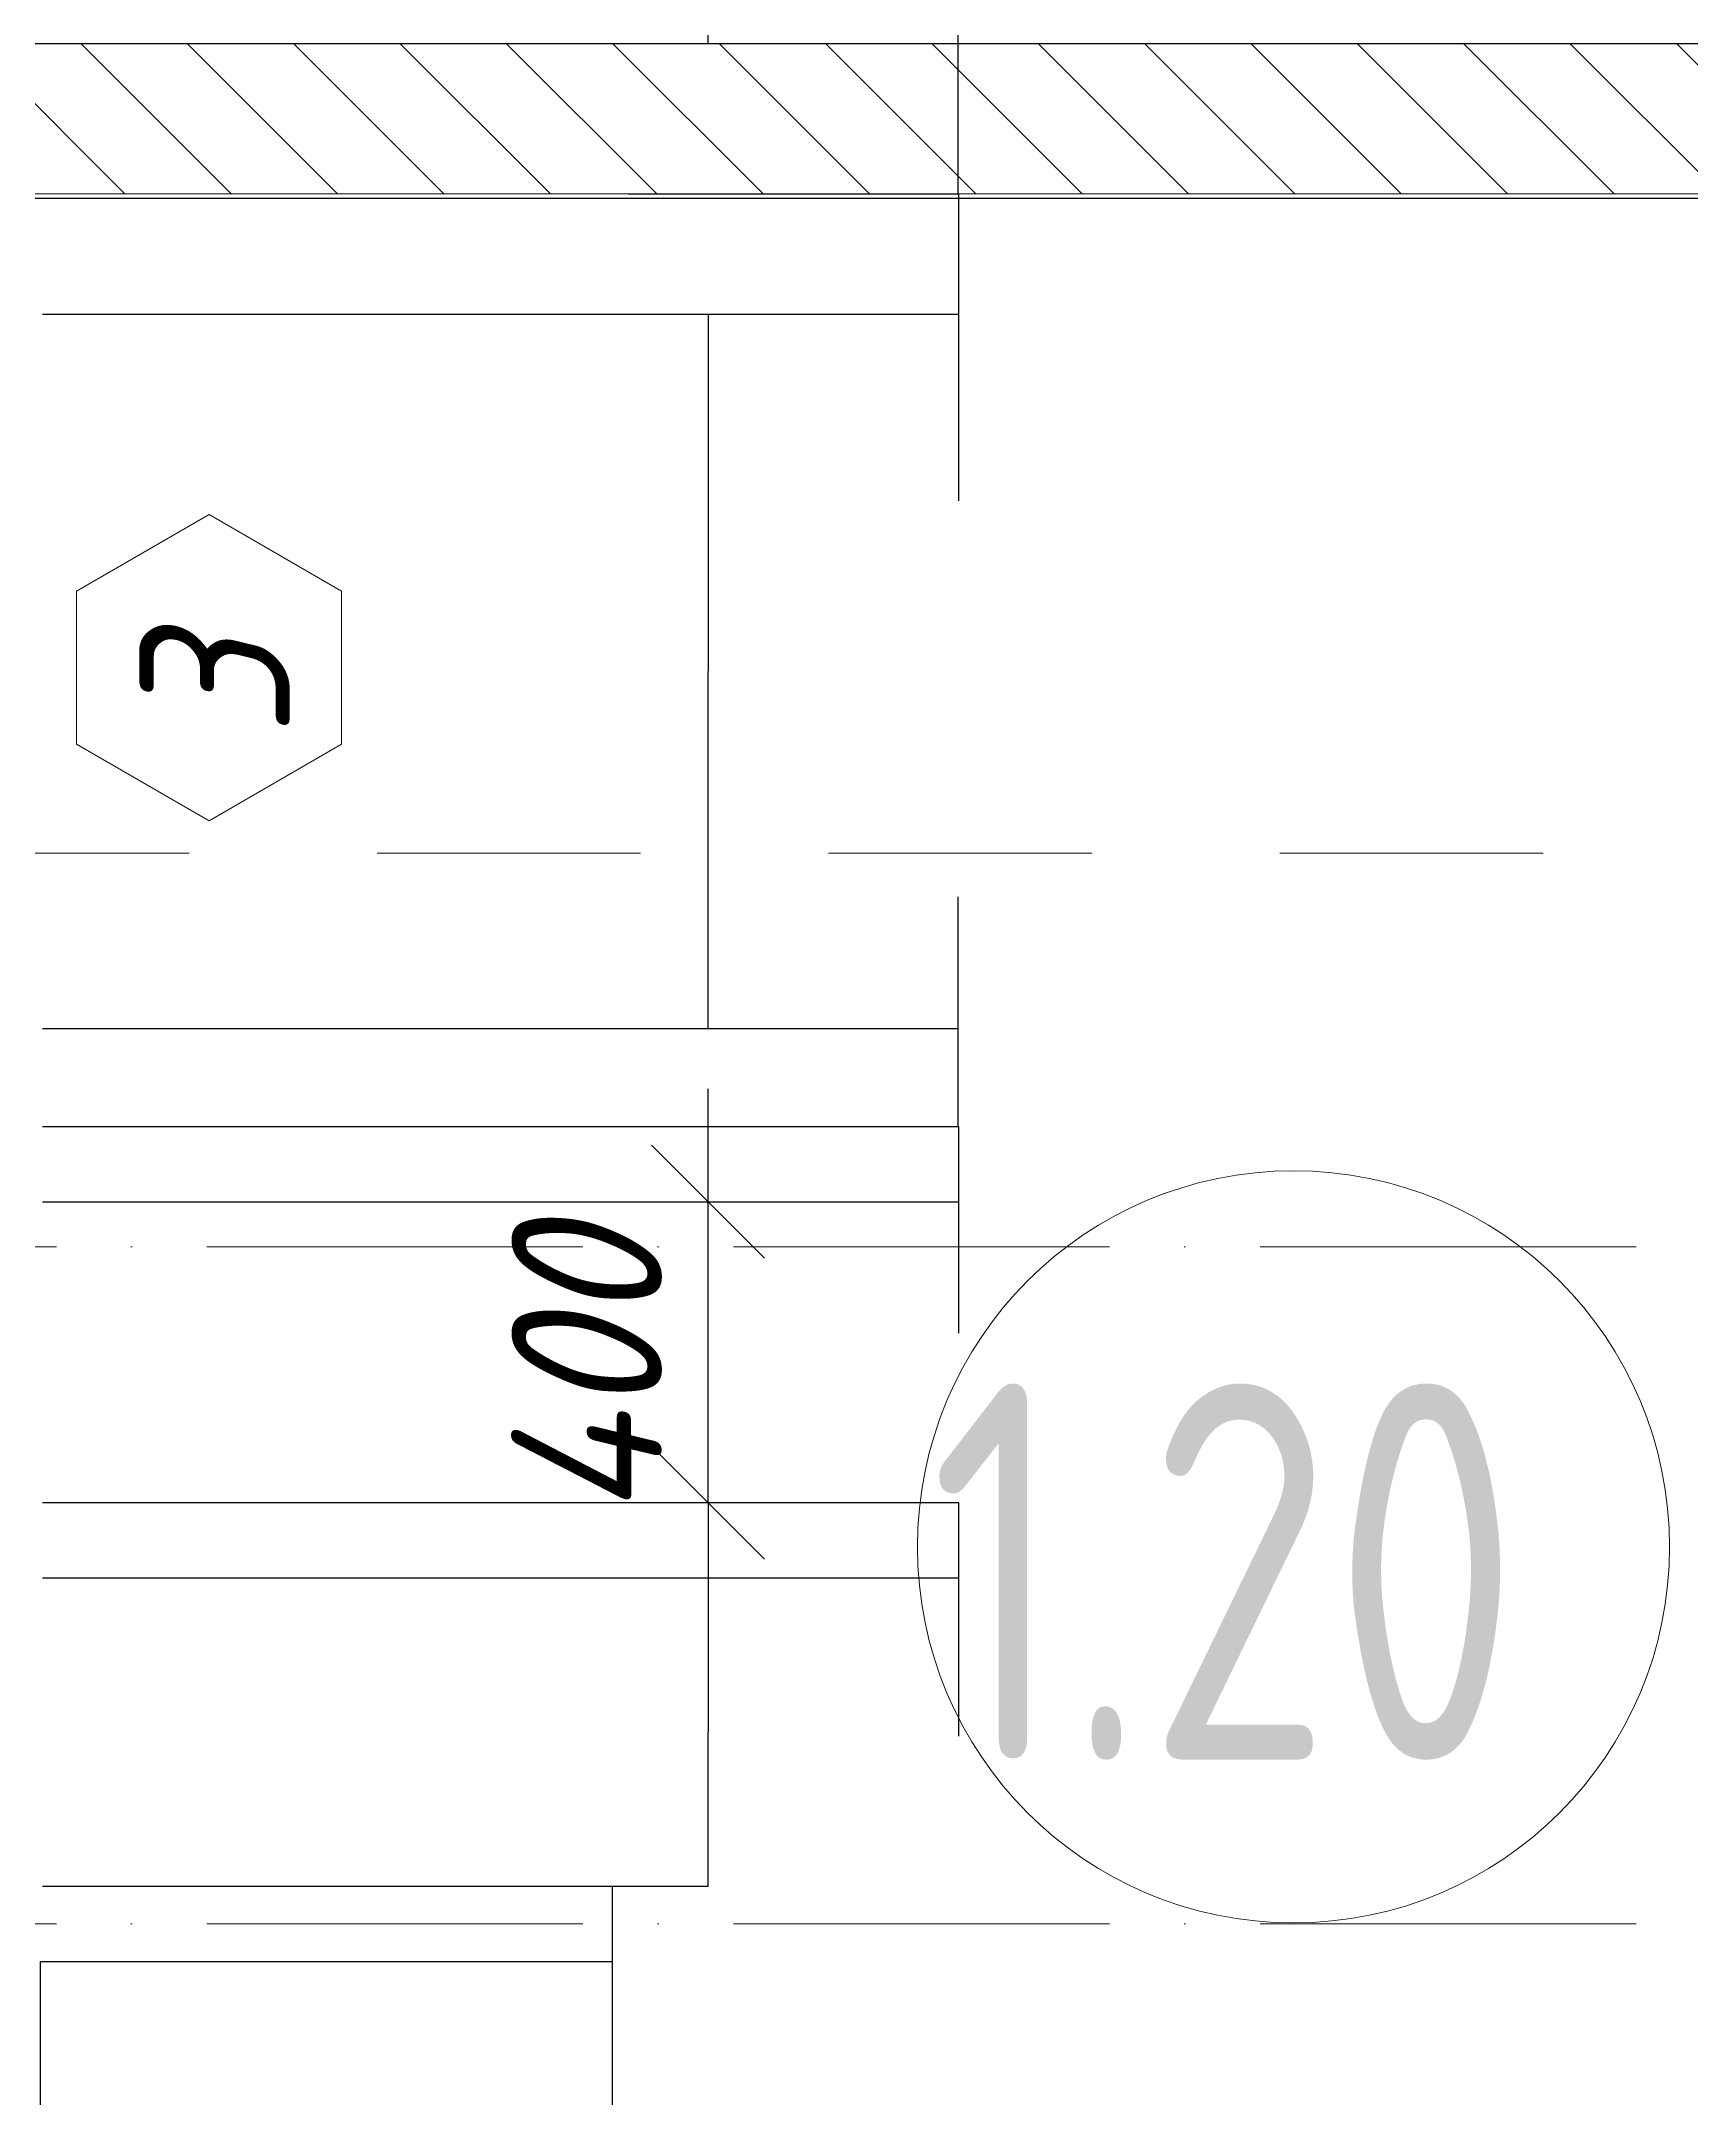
# Model space of a CAD drawing. Header units: millimetres. Extents: x 12986 to 523328, y -9759 to 30092.
# Drawn here: x 139278 to 141473, y 10867 to 13603 of the extents above; entities that cross this region are included whole.
import ezdxf

# ---------------------------------------------------------------- set-up
doc = ezdxf.new("R2010")
doc.units = ezdxf.units.MM
doc.linetypes.add('01 Штриховая _4 мм_', pattern=[600, 350, -250])
doc.linetypes.add('50_200_ШТРИХ_1Т_ш5_п1_п1_', pattern=[700, 500, -100, 0, -100])
for name, color, linetype, lineweight in [('5) Блок ячеистый', 160, 'Continuous', 60), ('A-ANNO-DIMS', 7, 'Continuous', 9), ('A-AREA-IDEN', 7, 'Continuous', 9), ('A-DOOR-IDEN', 7, 'Continuous', 9), ('G-ANNO-SYMB-1', 7, '01 Штриховая _4 мм_', 9), ('Оси-2', 7, '50_200_ШТРИХ_1Т_ш5_п1_п1_', 9)]:
    doc.layers.add(name, color=color, linetype=linetype, lineweight=lineweight)
doc.layers.add('A-WALL-11', color=7, linetype='Continuous', lineweight=13, true_color=0x800000)
doc.layers.add('A-WALL-2', color=7, linetype='Continuous', lineweight=13, true_color=0x000000)
doc.styles.add('ISOCPEUR_I_3', font='isocpeui.ttf', dxfattribs={"width": 0.9, "height": 200})
doc.styles.add('СПДС', font='ГОСТ тип А.ttf', dxfattribs={"width": 0.9})
doc.dimstyles.new('ISO-2_0_0_9К_СРЕДНИЙ_1', dxfattribs={"dimscale": 304.8, "dimtxt": 199.196235, "dimasz": 0.492126, "dimexe": 0.393701, "dimexo": 0, "dimgap": 0, "dimtad": 1, "dimdec": 0, "dimzin": 0, "dimdsep": 46, "dimtxsty": 'ISOCPEUR_I_3', "dimblk1": 'OBLIQUE', "dimblk2": 'OBLIQUE', "dimsah": 1, "dimcen": 0.09, "dimdle": 0.393701, "dimazin": 0, "dimtfac": 1, "dimtdec": 4, "dimtix": 1, "dimtmove": 2, "dimatfit": 3, "dimfxl": 1, "dimtvp": 1, "dimtolj": 1, "dimtzin": 0, "dimarcsym": 2})
doc.dimstyles.get("Standard").update_dxf_attribs({"dimtxt": 0.18, "dimasz": 0.18, "dimexe": 0.18, "dimexo": 0.0625, "dimgap": 0.09, "dimtad": 0, "dimtih": 1, "dimtoh": 1, "dimdec": 4, "dimzin": 0, "dimdsep": 46, "dimtxsty": 'Standard', "dimcen": 0.09, "dimadec": 0, "dimazin": 0, "dimtfac": 1, "dimtdec": 4, "dimtofl": 0, "dimtmove": 0, "dimatfit": 3, "dimfxl": 1, "dimtolj": 1, "dimtzin": 0, "dimarcsym": 0})

# ---------------------------------------------------------------- blocks, each defined once
blk = doc.blocks.new('AAR_СКБ_Марка_Двери_Перемычка и проем - Марка перемычки и проема-25306769-АР1_Кладочный план 1 этажа')
at = {"layer": 'A-DOOR-IDEN'}
for p, q in [((-5, 0), (5, 0)), ((-0.968, -0.984), (-1.986, -2.747)), ((1.067, -0.984), (-0.968, -0.984)), ((2.085, -2.747), (1.067, -0.984)), ((-1.986, -2.747), (-0.968, -4.509)), ((1.067, -4.509), (2.085, -2.747)), ((-0.968, -4.509), (1.067, -4.509))]:
    blk.add_line(p, q, dxfattribs=at)
blk = doc.blocks.new('DIMBLOCK497-АР1_Кладочный план 1 этажа')
at = {"layer": 'A-ANNO-DIMS', "color": 0, "lineweight": -2, "transparency": 16777216}
for p, q in [((139279.8, 11150), (140037.5, 11150)), ((140037.3, 11149.8), (140037.3, 11050.2)), ((139276.8, 11050), (140037.5, 11050)), ((140037.3, 11050), (140037.3, 10847.3)), ((140037.3, 10847.3), (140037.2, 10847.3))]:
    blk.add_line(p, q, dxfattribs=at)
at = {"layer": 'A-ANNO-DIMS', "color": 0, "transparency": 16777216}
for points in [[(140037.3, 11149.8), (140037.4, 11149.8), (140037.3, 11150)], [(140037.3, 11050.2), (140037.4, 11050.2), (140037.3, 11050)]]:
    blk.add_solid(points, dxfattribs=at)
at = {"layer": 'Defpoints', "color": 0, "transparency": 16777216}
for p in [(139279.8, 11150), (140037.3, 11150), (139276.7, 11050)]:
    blk.add_point(p, dxfattribs=at)
at = {"layer": 'A-ANNO-DIMS', "color": 0, "transparency": 16777216, "insert": (140036.8, 10642.8), "char_height": 0.18, "width": 409.118, "attachment_point": 1, "rotation": 90, "line_spacing_factor": 1.149209}
blk.add_mtext('\\A1;100.0000', dxfattribs=at)
blk = doc.blocks.new('DIMBLOCK498-АР1_Кладочный план 1 этажа')
at = {"layer": 'A-ANNO-DIMS', "color": 0, "lineweight": -2, "transparency": 16777216}
for p, q in [((139279.8, 11560), (140165.1, 11560)), ((140164.9, 11559.8), (140164.9, 11355.2)), ((140164.9, 11150.2), (140164.9, 11354.8)), ((139279.8, 11150), (140165.1, 11150))]:
    blk.add_line(p, q, dxfattribs=at)
at = {"layer": 'A-ANNO-DIMS', "color": 0, "transparency": 16777216}
for points in [[(140164.9, 11559.8), (140164.9, 11559.8), (140164.9, 11560)], [(140164.9, 11150.2), (140164.9, 11150.2), (140164.9, 11150)]]:
    blk.add_solid(points, dxfattribs=at)
at = {"layer": 'Defpoints', "color": 0, "transparency": 16777216}
for p in [(139279.8, 11560), (140164.9, 11560), (139279.8, 11150)]:
    blk.add_point(p, dxfattribs=at)
at = {"layer": 'A-ANNO-DIMS', "color": 0, "transparency": 16777216, "insert": (140164.9, 11355), "char_height": 0.18, "width": 427.506, "attachment_point": 5}
blk.add_mtext('\\A1;410.0000', dxfattribs=at)
blk = doc.blocks.new('DIMBLOCK499-АР1_Кладочный план 1 этажа')
at = {"layer": 'A-ANNO-DIMS', "color": 0, "lineweight": -2, "transparency": 16777216}
for p, q in [((139279.8, 11660), (140498.3, 11660)), ((140498.1, 11659.8), (140498.1, 11560.2)), ((139279.8, 11560), (140498.3, 11560)), ((140498.1, 11560), (140498.1, 11349.6)), ((140498.1, 11349.6), (140497.9, 11349.6))]:
    blk.add_line(p, q, dxfattribs=at)
at = {"layer": 'A-ANNO-DIMS', "color": 0, "transparency": 16777216}
for points in [[(140498.1, 11659.8), (140498.1, 11659.8), (140498.1, 11660)], [(140498.1, 11560.2), (140498.1, 11560.2), (140498.1, 11560)]]:
    blk.add_solid(points, dxfattribs=at)
at = {"layer": 'Defpoints', "color": 0, "transparency": 16777216}
for p in [(139279.8, 11660), (140498.1, 11660), (139279.8, 11560)]:
    blk.add_point(p, dxfattribs=at)
at = {"layer": 'A-ANNO-DIMS', "color": 0, "transparency": 16777216, "insert": (140497.6, 11145), "char_height": 0.18, "width": 409.118, "attachment_point": 1, "rotation": 90, "line_spacing_factor": 1.149209}
blk.add_mtext('\\A1;100.0000', dxfattribs=at)
blk = doc.blocks.new('_Oblique')
at = {"color": 0, "linetype": 'ByBlock', "lineweight": -2}
blk.add_line((-0.5, -0.5), (0.5, 0.5), dxfattribs=at)
blk = doc.blocks.new('DIMBLOCK500-АР1_Кладочный план 1 этажа')
at = {"layer": 'A-ANNO-DIMS', "color": 0, "lineweight": -2, "transparency": 16777216}
for p, q in [((140164.9, 12060), (140164.9, 12210)), ((139279.8, 12060), (140284.9, 12060)), ((140164.9, 11660), (140164.9, 12060)), ((139279.8, 11660), (140284.9, 11660)), ((140164.9, 11660), (140164.9, 11510))]:
    blk.add_line(p, q, dxfattribs=at)
at = {"layer": 'Defpoints', "color": 0, "transparency": 16777216}
for p in [(139279.8, 12060), (140164.9, 12060), (139279.8, 11660)]:
    blk.add_point(p, dxfattribs=at)
at = {"layer": 'A-ANNO-DIMS', "color": 0, "lineweight": -2, "transparency": 16777216, "xscale": 150, "yscale": 150, "zscale": 150}
for p, rotation in [((140164.9, 12060), 270), ((140164.9, 11660), 90)]:
    blk.add_blockref('_Oblique', p, dxfattribs=dict(at, rotation=rotation))
at = {"layer": 'A-ANNO-DIMS', "color": 0, "transparency": 16777216, "insert": (139903.6, 11639.9), "char_height": 200, "width": 473.474, "attachment_point": 1, "rotation": 90, "line_spacing_factor": 1.149209, "style": 'ISOCPEUR_I_3'}
blk.add_mtext('\\A1;400', dxfattribs=at)
blk = doc.blocks.new('DIMBLOCK501-АР1_Кладочный план 1 этажа')
at = {"layer": 'A-ANNO-DIMS', "color": 0, "lineweight": -2, "transparency": 16777216}
for p, q in [((139279.8, 12160), (140498.3, 12160)), ((140498.1, 12159.8), (140498.1, 12060.2)), ((139279.8, 12060), (140498.3, 12060)), ((140498.1, 12060), (140498.1, 11885.2)), ((140498.1, 11885.2), (140497.9, 11885.2))]:
    blk.add_line(p, q, dxfattribs=at)
at = {"layer": 'A-ANNO-DIMS', "color": 0, "transparency": 16777216}
for points in [[(140498.1, 12159.8), (140498.1, 12159.8), (140498.1, 12160)], [(140498.1, 12060.2), (140498.1, 12060.2), (140498.1, 12060)]]:
    blk.add_solid(points, dxfattribs=at)
at = {"layer": 'Defpoints', "color": 0, "transparency": 16777216}
for p in [(139279.8, 12160), (140498.1, 12160), (139279.8, 12060)]:
    blk.add_point(p, dxfattribs=at)
at = {"layer": 'A-ANNO-DIMS', "color": 0, "transparency": 16777216, "insert": (140497.6, 11680.6), "char_height": 0.18, "width": 409.118, "attachment_point": 1, "rotation": 90, "line_spacing_factor": 1.149209}
blk.add_mtext('\\A1;100.0000', dxfattribs=at)
blk = doc.blocks.new('DIMBLOCK502-АР1_Кладочный план 1 этажа')
at = {"layer": 'A-ANNO-DIMS', "color": 0, "lineweight": -2, "transparency": 16777216}
for p, q in [((140497.3, 12290.1), (140497.3, 12465.2)), ((140497.3, 12465.2), (140497.5, 12465.2)), ((139279.8, 12290.1), (140497.5, 12290.1)), ((140497.3, 12160.2), (140497.3, 12289.9)), ((139279.8, 12160), (140497.5, 12160))]:
    blk.add_line(p, q, dxfattribs=at)
at = {"layer": 'A-ANNO-DIMS', "color": 0, "transparency": 16777216}
for points in [[(140497.3, 12289.9), (140497.4, 12289.9), (140497.3, 12290.1)], [(140497.3, 12160.2), (140497.4, 12160.2), (140497.3, 12160)]]:
    blk.add_solid(points, dxfattribs=at)
at = {"layer": 'Defpoints', "color": 0, "transparency": 16777216}
for p in [(139279.8, 12290.1), (140497.3, 12290.1), (139279.8, 12160)]:
    blk.add_point(p, dxfattribs=at)
at = {"layer": 'A-ANNO-DIMS', "color": 0, "transparency": 16777216, "insert": (140497.6, 12260.6), "char_height": 0.18, "width": 409.118, "attachment_point": 1, "rotation": 90, "line_spacing_factor": 1.149209}
blk.add_mtext('\\A1;130.1176', dxfattribs=at)
blk = doc.blocks.new('DIMBLOCK503-АР1_Кладочный план 1 этажа')
at = {"layer": 'A-ANNO-DIMS', "color": 0, "lineweight": -2, "transparency": 16777216}
for p, q in [((139279.8, 13240.1), (140165.1, 13240.1)), ((140164.9, 13239.9), (140164.9, 12765.3)), ((140164.9, 12290.3), (140164.9, 12764.9)), ((139279.8, 12290.1), (140165.1, 12290.1))]:
    blk.add_line(p, q, dxfattribs=at)
at = {"layer": 'A-ANNO-DIMS', "color": 0, "transparency": 16777216}
for points in [[(140164.9, 13239.9), (140164.9, 13239.9), (140164.9, 13240.1)], [(140164.9, 12290.3), (140164.9, 12290.3), (140164.9, 12290.1)]]:
    blk.add_solid(points, dxfattribs=at)
at = {"layer": 'Defpoints', "color": 0, "transparency": 16777216}
for p in [(139279.8, 13240.1), (140164.9, 13240.1), (139279.8, 12290.1)]:
    blk.add_point(p, dxfattribs=at)
at = {"layer": 'A-ANNO-DIMS', "color": 0, "transparency": 16777216, "insert": (140164.9, 12765.1), "char_height": 0.18, "width": 455.087, "attachment_point": 5}
blk.add_mtext('\\A1;950.0000', dxfattribs=at)
blk = doc.blocks.new('DIMBLOCK504-АР1_Кладочный план 1 этажа')
at = {"layer": 'A-ANNO-DIMS', "color": 0, "lineweight": -2, "transparency": 16777216}
for p, q in [((140058.9, 13400), (140498.3, 13400)), ((140498.1, 13399.8), (140498.1, 13240.3)), ((139279.8, 13240.1), (140498.3, 13240.1)), ((140498.1, 13240.1), (140498.1, 12991.9)), ((140498.1, 12991.9), (140497.9, 12991.9))]:
    blk.add_line(p, q, dxfattribs=at)
at = {"layer": 'A-ANNO-DIMS', "color": 0, "transparency": 16777216}
for points in [[(140498.1, 13399.8), (140498.1, 13399.8), (140498.1, 13400)], [(140498.1, 13240.3), (140498.1, 13240.3), (140498.1, 13240.1)]]:
    blk.add_solid(points, dxfattribs=at)
at = {"layer": 'Defpoints', "color": 0, "transparency": 16777216}
for p in [(140058.8, 13400), (140498.1, 13400), (139279.8, 13240.1)]:
    blk.add_point(p, dxfattribs=at)
at = {"layer": 'A-ANNO-DIMS', "color": 0, "transparency": 16777216, "insert": (140497.6, 12787.3), "char_height": 0.18, "width": 409.118, "attachment_point": 1, "rotation": 90, "line_spacing_factor": 1.149209}
blk.add_mtext('\\A1;159.8824', dxfattribs=at)
blk = doc.blocks.new('DIMBLOCK505-АР1_Кладочный план 1 этажа')
at = {"layer": 'A-ANNO-DIMS', "color": 0, "lineweight": -2, "transparency": 16777216}
for p, q in [((140497.3, 13600), (140497.3, 13906.7)), ((140497.3, 13906.7), (140497.5, 13906.7)), ((140058.9, 13600), (140497.5, 13600)), ((140497.3, 13400.2), (140497.3, 13599.8)), ((140058.9, 13400), (140497.5, 13400))]:
    blk.add_line(p, q, dxfattribs=at)
at = {"layer": 'A-ANNO-DIMS', "color": 0, "transparency": 16777216}
for points in [[(140497.3, 13599.8), (140497.4, 13599.8), (140497.3, 13600)], [(140497.3, 13400.2), (140497.4, 13400.2), (140497.3, 13400)]]:
    blk.add_solid(points, dxfattribs=at)
at = {"layer": 'Defpoints', "color": 0, "transparency": 16777216}
for p in [(140058.8, 13600), (140497.3, 13600), (140058.8, 13400)]:
    blk.add_point(p, dxfattribs=at)
at = {"layer": 'A-ANNO-DIMS', "color": 0, "transparency": 16777216, "insert": (140497.6, 13679.2), "char_height": 0.18, "width": 455.087, "attachment_point": 1, "rotation": 90, "line_spacing_factor": 1.149209}
blk.add_mtext('\\A1;200.0000', dxfattribs=at)
blk = doc.blocks.new('DIMBLOCK506-АР1_Кладочный план 1 этажа')
at = {"layer": 'A-ANNO-DIMS', "color": 0, "lineweight": -2, "transparency": 16777216}
for p, q in [((140576.8, 15150), (140164.7, 15150)), ((140164.9, 15149.8), (140164.9, 14375.2)), ((140164.9, 13600.2), (140164.9, 14374.8)), ((140058.9, 13600), (140165.1, 13600))]:
    blk.add_line(p, q, dxfattribs=at)
at = {"layer": 'A-ANNO-DIMS', "color": 0, "transparency": 16777216}
for points in [[(140164.9, 15149.8), (140164.9, 15149.8), (140164.9, 15150)], [(140164.9, 13600.2), (140164.9, 13600.2), (140164.9, 13600)]]:
    blk.add_solid(points, dxfattribs=at)
at = {"layer": 'Defpoints', "color": 0, "transparency": 16777216}
for p in [(140164.9, 15150), (140576.9, 15150), (140058.8, 13600)]:
    blk.add_point(p, dxfattribs=at)
at = {"layer": 'A-ANNO-DIMS', "color": 0, "transparency": 16777216, "insert": (140164.9, 14375), "char_height": 0.18, "width": 560.814, "attachment_point": 5}
blk.add_mtext('\\A1;1550.0000', dxfattribs=at)
blk = doc.blocks.new('DIMBLOCK546-АР1_Кладочный план 1 этажа')
at = {"layer": 'A-ANNO-DIMS', "color": 0, "lineweight": -2, "transparency": 16777216}
for p, q in [((138776.9, 11047), (138776.9, 10492.2)), ((139176.7, 11047), (139176.7, 10492.2)), ((138776.9, 10612.2), (138626.9, 10612.2)), ((138776.9, 10612.2), (139176.7, 10612.2)), ((139176.7, 10612.2), (139326.7, 10612.2))]:
    blk.add_line(p, q, dxfattribs=at)
at = {"layer": 'Defpoints', "color": 0, "transparency": 16777216}
for p in [(138776.9, 11047), (139176.7, 11047), (139176.7, 10612.2)]:
    blk.add_point(p, dxfattribs=at)
at = {"layer": 'A-ANNO-DIMS', "color": 0, "lineweight": -2, "transparency": 16777216, "xscale": 150, "yscale": 150, "zscale": 150}
blk.add_blockref('_Oblique', (138776.9, 10612.2), dxfattribs=at)
at = {"layer": 'A-ANNO-DIMS', "color": 0, "lineweight": -2, "transparency": 16777216, "xscale": 150, "yscale": 150, "zscale": 150, "rotation": 180}
blk.add_blockref('_Oblique', (139176.7, 10612.2), dxfattribs=at)
at = {"layer": 'A-ANNO-DIMS', "color": 0, "transparency": 16777216, "insert": (138758, 10873.5), "char_height": 200, "width": 473.474, "attachment_point": 1, "line_spacing_factor": 1.149209, "style": 'ISOCPEUR_I_3'}
blk.add_mtext('\\A1;400', dxfattribs=at)
blk = doc.blocks.new('DIMBLOCK547-АР1_Кладочный план 1 этажа')
at = {"layer": 'A-ANNO-DIMS', "color": 0, "lineweight": -2, "transparency": 16777216}
for p, q in [((139176.7, 11046.9), (139176.7, 10740)), ((139276.7, 11049.9), (139276.7, 10740)), ((139176.9, 10740.2), (139276.5, 10740.2)), ((139276.7, 10740.2), (139597, 10740.2))]:
    blk.add_line(p, q, dxfattribs=at)
at = {"layer": 'A-ANNO-DIMS', "color": 0, "transparency": 16777216}
for points in [[(139176.9, 10740.2), (139176.9, 10740.1), (139176.7, 10740.2)], [(139276.5, 10740.2), (139276.5, 10740.1), (139276.7, 10740.2)]]:
    blk.add_solid(points, dxfattribs=at)
at = {"layer": 'Defpoints', "color": 0, "transparency": 16777216}
for p in [(139176.7, 11047), (139276.7, 11050), (139276.7, 10740.2)]:
    blk.add_point(p, dxfattribs=at)
at = {"layer": 'A-ANNO-DIMS', "color": 0, "transparency": 16777216, "insert": (139393.1, 10740.3), "char_height": 0.18, "width": 409.118, "attachment_point": 1, "line_spacing_factor": 1.149209}
blk.add_mtext('\\A1;100.0000', dxfattribs=at)
blk = doc.blocks.new('Марка_Помещения - Номер-25198446-Объем проектирования 1 этажа')
at = {"layer": 'A-AREA-IDEN'}
for start, end in [(360, 180), (180, 360)]:
    blk.add_arc((0, 0), 2.5, start, end, dxfattribs=at)

msp = doc.modelspace()

# ---------------------------------------------------------------- hatches: boundary and pattern name
at = {"layer": '5) Блок ячеистый'}
h = msp.add_hatch(dxfattribs=at)
h.set_pattern_fill('FP_3', color=256, style=0, pattern_type=2)
h.set_pattern_definition([(135, (61996.89, 0), (-70.71068, -70.71068), [])])
h.paths.add_polyline_path([(146696.89328, 13400.00001), (146696.89328, 13600.00001), (141647.89331, 13600.00001), (141647.89331, 13531.00001), (141641.89331, 13531.00001), (141641.89331, 13600.00001), (136147.8933, 13600.00001), (136147.8933, 13531.00001), (136141.8933, 13531.00001), (136141.8933, 13600.00001), (130641.89328, 13600.00001), (130641.89328, 13400.00001), (136141.8933, 13400.00001), (136141.8933, 13469.00001), (136147.8933, 13469.00001), (136147.8933, 13400.00001), (141641.89331, 13400.00001), (141641.89331, 13469.00001), (141647.89331, 13469.00001), (141647.89331, 13400.00001), (145261.49297, 13400.00001)], flags=0)

# ---------------------------------------------------------------- linework, layer by layer
at = {"layer": 'A-WALL-11', "lineweight": 25}
msp.add_lwpolyline([(147142.89328, 13394.00001), (130641.89328, 13394.00001), (130641.89328, 13600.00001), (147142.89328, 13600.00001)], close=True, dxfattribs=at)
at = {"layer": 'A-WALL-2'}
for p, q in [((141641.89331, 13600.00001), (136216.8933, 13600.00001)), ((139276.70326, 13400.00001), (141641.89331, 13400.00001))]:
    msp.add_line(p, q, dxfattribs=at)
at = {"layer": 'G-ANNO-SYMB-1'}
msp.add_line((104925.09743, 12523.27848), (187962.83005, 12523.27848), dxfattribs=at)
at = {"layer": 'Оси-2'}
for p, q in [((57586.89328, 13400), (187948.52131, 13400)), ((57586.89328, 12000), (187948.52131, 12000)), ((57586.89328, 11100), (187948.52131, 11100))]:
    msp.add_line(p, q, dxfattribs=at)

# ---------------------------------------------------------------- block references
at = {"layer": 'A-AREA-IDEN', "xscale": 199.9999999999999, "yscale": 199.9999999999999, "zscale": 199.9999999999999}
msp.add_blockref('Марка_Помещения - Номер-25198446-Объем проектирования 1 этажа', (140943.28919, 11601.16512), dxfattribs=at)
at = {"layer": 'A-DOOR-IDEN', "xscale": 99.99999999999993, "yscale": 99.99999999999993, "zscale": 99.99999999999993, "rotation": 89.99999999999991}
msp.add_blockref('AAR_СКБ_Марка_Двери_Перемычка и проем - Марка перемычки и проема-25306769-АР1_Кладочный план 1 этажа', (139226.70326, 12765.11756), dxfattribs=at)

# ---------------------------------------------------------------- texts
at = {"layer": 'A-AREA-IDEN', "insert": (140459.52289, 11818.28373), "char_height": 500, "width": 1212.1515, "attachment_point": 1, "style": 'СПДС'}
msp.add_mtext('1.20', dxfattribs=at)
at = {"layer": 'A-DOOR-IDEN', "insert": (139409.34464, 12678.91904), "char_height": 200, "width": 158.734125, "attachment_point": 1, "rotation": 90, "style": 'ISOCPEUR_I_3'}
msp.add_mtext('\\fISOCPEUR|b0|i1|c204|p34|;\\W.9;3', dxfattribs=at)

# ---------------------------------------------------------------- dimensions: what is measured, and where the dimension line sits
at = {"layer": 'A-ANNO-DIMS'}
for base, p1, p2, picture, middle in [((140164.91497, 15150.00004), (140058.84896, 13600.00001), (140576.89328, 15150.00004), 'DIMBLOCK506-АР1_Кладочный план 1 этажа', (140164.91497, 14375.00002)), ((140164.91497, 13240.11756), (139279.75126, 12290.11756), (139279.75126, 13240.11756), 'DIMBLOCK503-АР1_Кладочный план 1 этажа', (140164.91497, 12765.11756)), ((140164.91497, 11560), (139279.75126, 11150.00001), (139279.75126, 11560), 'DIMBLOCK498-АР1_Кладочный план 1 этажа', (140164.91497, 11355.00001))]:
    dim = msp.add_linear_dim(base=base, p1=p1, p2=p2, angle=90, dimstyle='Standard', dxfattribs=at)
    dim.commit()
    dim.dimension.update_dxf_attribs({"geometry": picture, "text_midpoint": middle})
for base, p1, p2, picture, middle in [((140497.32842, 13600.00001), (140058.84896, 13400.00001), (140058.84896, 13600.00001), 'DIMBLOCK505-АР1_Кладочный план 1 этажа', (140497.71842, 13906.69897)), ((140498.108418, 13400.000005), (139279.751264, 13240.117564), (140058.848956, 13400.000005), 'DIMBLOCK504-АР1_Кладочный план 1 этажа', (140497.718418, 12991.905983)), ((140497.32842, 12290.11756), (139279.75126, 12160), (139279.75126, 12290.11756), 'DIMBLOCK502-АР1_Кладочный план 1 этажа', (140497.71842, 12465.20432)), ((140498.10842, 12160), (139279.75126, 12060), (139279.75126, 12160), 'DIMBLOCK501-АР1_Кладочный план 1 этажа', (140497.71842, 11885.16578)), ((140498.10842, 11660), (139279.75126, 11560), (139279.75126, 11660), 'DIMBLOCK499-АР1_Кладочный план 1 этажа', (140497.71842, 11349.57464)), ((140037.34716, 11150.00001), (139276.70326, 11050.00001), (139279.75126, 11150.00001), 'DIMBLOCK497-АР1_Кладочный план 1 этажа', (140036.95716, 10847.31904))]:
    dim = msp.add_linear_dim(base=base, p1=p1, p2=p2, angle=90, dimstyle='Standard', dxfattribs=at)
    dim.commit()
    dim.dimension.update_dxf_attribs({"geometry": picture, "text_midpoint": middle, "dimtype": 160, "text_rotation": 90})
dim = msp.add_linear_dim(base=(140164.91497, 12060), p1=(139279.75126, 11660), p2=(139279.75126, 12060), angle=90, dimstyle='ISO-2_0_0_9К_СРЕДНИЙ_1', override={"dimpost": '<>', "dimfxl": 400}, dxfattribs=at)
dim.commit()
dim.dimension.update_dxf_attribs({"geometry": 'DIMBLOCK500-АР1_Кладочный план 1 этажа', "text_midpoint": (140036.95716, 11876.65801), "dimtype": 160, "text_rotation": 90})
dim = msp.add_linear_dim(base=(139176.70326, 10612.20978), p1=(138776.89326, 11046.95201), p2=(139176.70326, 11046.95201), dimstyle='ISO-2_0_0_9К_СРЕДНИЙ_1', override={"dimpost": '<>', "dimfxl": 399.81}, dxfattribs=at)
dim.commit()
dim.dimension.update_dxf_attribs({"geometry": 'DIMBLOCK546-АР1_Кладочный план 1 этажа', "text_midpoint": (138994.75783, 10740.1676), "dimtype": 160})
dim = msp.add_linear_dim(base=(139276.70326, 10740.1676), p1=(139176.70326, 11046.95201), p2=(139276.70326, 11050.00001), dimstyle='Standard', dxfattribs=at)
dim.commit()
dim.dimension.update_dxf_attribs({"geometry": 'DIMBLOCK547-АР1_Кладочный план 1 этажа', "text_midpoint": (139597.63286, 10740.1676), "dimtype": 160})

doc.saveas('drawing.dxf')
